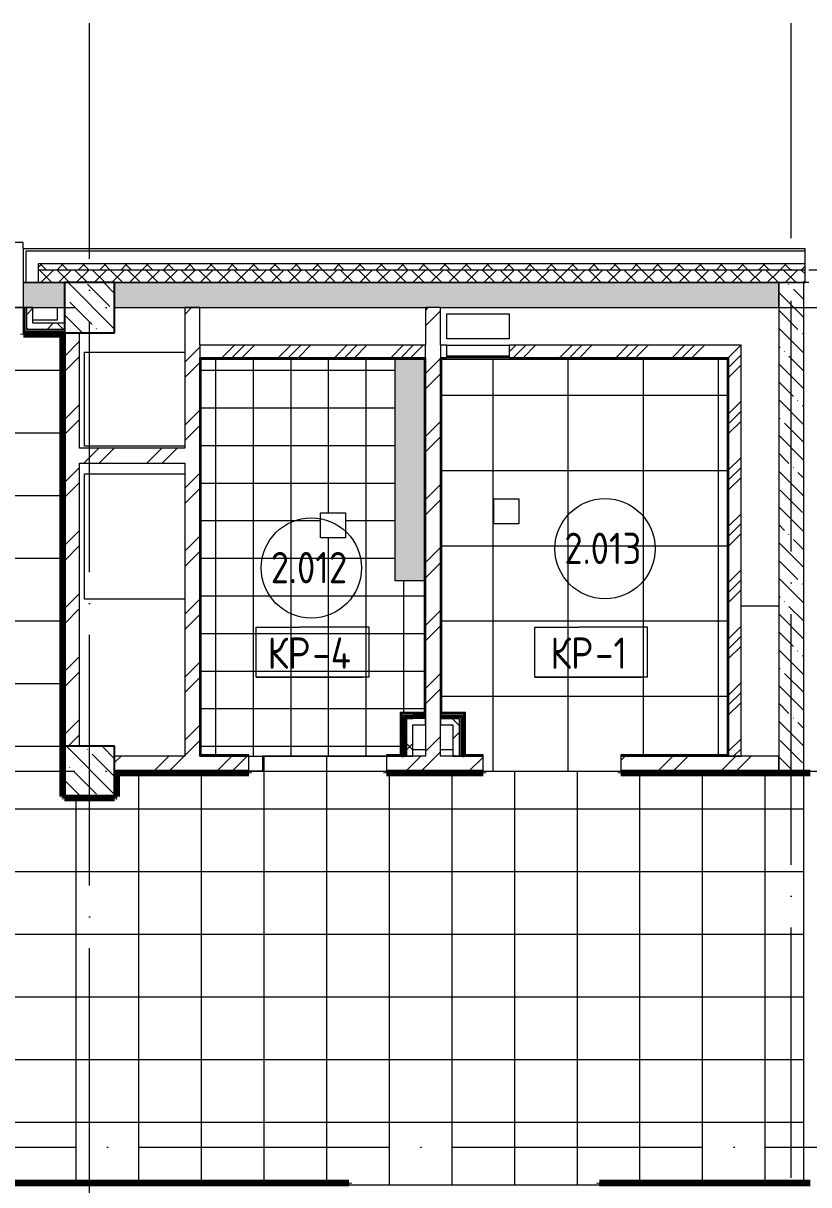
# Model space of a CAD drawing. Header units: millimetres. Extents: x 97 to 214665, y -4577 to 61202.
# Drawn here: x 120518 to 126788, y 51375 to 60645 of the extents above; entities that cross this region are included whole.
import ezdxf

# ---------------------------------------------------------------- set-up
doc = ezdxf.new("R2010")
doc.units = ezdxf.units.MM
doc.linetypes.add('ADSK_Линия сетки', pattern=[2500, 2000, -250, 0, -250])
for name, color, linetype, lineweight in [('A-AREA-____-IDEN', 2, 'Continuous', 20), ('A-FLOR-____-IDEN', 11, 'Continuous', 20), ('A-FLOR-____-OTLN', 192, 'Continuous', 9), ('A-FLOR-____-PATT', 8, 'Continuous', 9), ('A-GENM-____-MCUT', 13, 'Continuous', 9), ('A-GENM-____-OTLN', 13, 'Continuous', 9), ('A-GLAZ-____-OTLN', 151, 'Continuous', 9), ('A-WALL-____-MCUT', 113, 'Continuous', 9), ('A-WALL-____-PATT', 111, 'Continuous', 9), ('A-WALL-FNSH-MCUT', 113, 'Continuous', 9), ('I-WALL-____-OTLN', 2, 'Continuous', 9), ('S-COLS-____-MCUT', 52, 'Continuous', 9), ('S-COLS-____-OTLN', 52, 'Continuous', 9), ('S-GRID-____-OTLN', 1, 'Continuous', 9)]:
    doc.layers.add(name, color=color, linetype=linetype, lineweight=lineweight)
doc.styles.add('GOST Common', font='GOST_Common.ttf', dxfattribs={"width": 0.9, "height": 250})
pattern_1 = [(45, (0, 0), (-251.4472, 251.4472), []), (45, (0, 381), (-251.4472, 251.4472), [])]
pattern_2 = [(45, (0, 0), (-224.5064, 224.5064), []), (45, (79.38, 0), (0, 449.0128), []), (45, (-79.38, 0), (0, 449.0128), [])]
pattern_3 = [(135, (0, 0), (-142.5612, -142.5612), []), (135, (142.56, 0), (-142.5612, -142.5612), [252.016, -50.403, 3.353, -47.05])]
pattern_4 = [(45, (0, 0), (-141.42136, 141.42136), []), (135, (0, 0), (-141.42136, -141.42136), [])]

# ---------------------------------------------------------------- blocks, each defined once
blk = doc.blocks.new('WNW_Отлив1 - Отлив_металлический 2-28598878-О_АИ_ПП_4_200_Целиком')
at = {"layer": 'A-GLAZ-____-OTLN', "color": 10, "lineweight": 5}
for p, q in [((600, 320), (-600, 320)), ((-600, 320), (-600, 270)), ((600, 270), (600, 320))]:
    blk.add_line(p, q, dxfattribs=at)
blk = doc.blocks.new('BSC_Колонна _Прямоугольная - 400x400-V61-О_АИ_ПП_4_200_Целиком')
at = {"layer": 'S-COLS-____-OTLN', "lineweight": 5}
h = blk.add_hatch(dxfattribs=at)
h.set_pattern_fill('FP_98', color=256, style=0, pattern_type=2)
h.set_pattern_definition([(135, (-63550, -58375), (-142.5619, -142.5619), []), (135, (-63407.44, -58375), (-142.5619, -142.5619), [252.016, -50.403, 3.353, -47.05])])
h.paths.add_polyline_path([(-200, -200), (200, -200), (200, 200), (-200, 200), (-200, 87.3)])
at = {"layer": 'S-COLS-____-MCUT', "color": 130, "lineweight": 25}
for p, q in [((200, 200), (-200, 200)), ((-200, 200), (-200, -200)), ((200, -200), (200, 200)), ((-200, -200), (200, -200))]:
    blk.add_line(p, q, dxfattribs=at)
blk = doc.blocks.new('BSC_Колонна _Прямоугольная - 400x400-V62-О_АИ_ПП_4_200_Целиком')
at = {"layer": 'S-COLS-____-OTLN', "lineweight": 5}
h = blk.add_hatch(dxfattribs=at)
h.set_pattern_fill('FP_99', color=256, style=0, pattern_type=2)
h.set_pattern_definition([(135, (-63550, -54675), (-142.5619, -142.5619), []), (135, (-63407.44, -54675), (-142.5619, -142.5619), [252.016, -50.403, 3.353, -47.05])])
h.paths.add_polyline_path([(-200, -200), (200, -200), (200, 200), (-200, 200), (-200, 172.8)])
at = {"layer": 'S-COLS-____-MCUT', "color": 130, "lineweight": 25}
for p, q in [((200, 200), (-200, 200)), ((-200, 200), (-200, -200)), ((200, -200), (200, 200)), ((-200, -200), (200, -200))]:
    blk.add_line(p, q, dxfattribs=at)
blk = doc.blocks.new('ASML_АР_Отделка Люка - ВО Отделка люков_Грунтовка 0_Шпатлевка 0_Окраска 0_0-42722003-О_АИ_ПП_4_200_Целиком')
at = {"layer": 'A-GENM-____-MCUT', "color": 130, "lineweight": 25}
for p, q in [((250, 3), (-250, 3)), ((-250, 3), (-250, 0)), ((250, 0), (250, 3)), ((-250, 0), (250, 0))]:
    blk.add_line(p, q, dxfattribs=at)
blk = doc.blocks.new('0083_СОШ675_АР_R22_rvt-1-О_АИ_ПП_4_200_Целиком')
at = {"layer": 'A-FLOR-____-PATT', "lineweight": 5}
blk.add_hatch(color=221, dxfattribs=at).paths.add_polyline_path([(66220, 56195), (66220, 57965), (65990, 57965), (65990, 56195)])
at = {"layer": 'A-WALL-____-PATT', "lineweight": 5}
h = blk.add_hatch(dxfattribs=at)
h.set_pattern_fill('FP_7', color=10, style=0, pattern_type=2)
h.set_pattern_definition([(135, (0, 0), (-84.85281, -84.85281), []), (225, (0, 0), (84.85281, -84.85281), [])])
h.paths.add_polyline_path([(69260, 58675), (69260, 58725), (63140.2, 58725), (63140.2, 58675), (68796.9, 58675)])
h.paths.add_polyline_path([(61290, 58675), (61700.2, 58675), (61700.2, 58725), (61290, 58725)])
h.paths.add_polyline_path([(60099.7, 58675), (60150, 58675), (60150, 58725), (52970.2, 58725), (52970.2, 58675), (59133.4, 58675)])
h.paths.add_polyline_path([(49930.2, 58675), (49930.2, 58725), (48670.2, 58725), (48670.2, 58675), (49469.8, 58675)])
h.paths.add_polyline_path([(45630.2, 58675), (45630.2, 58725), (44320.2, 58725), (44320.2, 58675), (45604.4, 58675)])
h.paths.add_polyline_path([(43180.2, 58675), (43180.2, 58725), (42770.2, 58725), (42770.2, 58675)])
h.paths.add_polyline_path([(41280.2, 58675), (41280.2, 58725), (39970.2, 58725), (39970.2, 58675), (40772.6, 58675)])
h.paths.add_polyline_path([(36930.2, 58675), (36930.2, 58725), (35620.2, 58725), (35620.2, 58675), (36907.2, 58675)])
h.paths.add_polyline_path([(32580.2, 58675), (32580.2, 58725), (31270.2, 58725), (31270.2, 58675), (32075.5, 58675)])
h.paths.add_polyline_path([(29720, 58675), (30130.2, 58675), (30130.2, 58725), (29720, 58725)])
h.paths.add_polyline_path([(28230, 58675), (28230, 58725), (24015, 58725), (24015, 58675), (25311, 58675)])
h.paths.add_polyline_path([(22411.9, 58675), (22525, 58675), (22525, 58725), (22025, 58725), (22025, 58675)])
h.paths.add_polyline_path([(20885, 58675), (20885, 58725), (12870, 58725), (12870, 58675), (20479.2, 58675)])
h.paths.add_polyline_path([(8883, 58675), (9830, 58675), (9830, 58725), (8870, 58725), (8870, 58675)])
h.paths.add_polyline_path([(7430, 58675), (7430, 58725), (-350, 58725), (-350, 58675), (5983.9, 58675)])
h = blk.add_hatch(dxfattribs=at)
h.set_pattern_fill('FP_21', color=10, style=0, pattern_type=2)
h.set_pattern_definition([(45, (0, 0), (-70.71068, 70.71068), []), (135, (0, 0), (-70.71068, -70.71068), [])])
h.paths.add_polyline_path([(69050, 58575), (69260, 58575), (69260, 58675), (63140.2, 58675), (63140.2, 58575), (68796.9, 58575)])
h.paths.add_polyline_path([(59250, 58575), (60150, 58575), (60150, 58675), (52970.2, 58675), (52970.2, 58575), (59133.4, 58575)])
h.paths.add_polyline_path([(61290, 58575), (61700.2, 58575), (61700.2, 58675), (61290, 58675)])
h.paths.add_polyline_path([(49650, 58575), (49650, 58575), (49930.2, 58575), (49930.2, 58675), (48670.2, 58675), (48670.2, 58575), (49469.8, 58575)])
h.paths.add_polyline_path([(45350, 58575), (45350, 58575), (45630.2, 58575), (45630.2, 58675), (44320.2, 58675), (44320.2, 58575), (44638.1, 58575)])
h.paths.add_polyline_path([(40772.6, 58575), (41280.2, 58575), (41280.2, 58675), (39970.2, 58675), (39970.2, 58575)])
h.paths.add_polyline_path([(43180.2, 58575), (43180.2, 58675), (42770.2, 58675), (42770.2, 58575)])
h.paths.add_polyline_path([(36907.2, 58575), (36930.2, 58575), (36930.2, 58675), (35620.2, 58675), (35620.2, 58575), (36350, 58575)])
h.paths.add_polyline_path([(31270.2, 58575), (32580.2, 58575), (32580.2, 58675), (31270.2, 58675)])
h.paths.add_polyline_path([(29720, 58575), (30130.2, 58575), (30130.2, 58675), (29720, 58675)])
h.paths.add_polyline_path([(28230, 58575), (28230, 58675), (24015, 58675), (24015, 58575), (25311, 58575)])
h.paths.add_polyline_path([(22525, 58575), (22525, 58675), (22025, 58675), (22025, 58575), (22411.9, 58575)])
h.paths.add_polyline_path([(20885, 58575), (20885, 58675), (12870, 58675), (12870, 58575), (20479.2, 58575)])
h.paths.add_polyline_path([(9830, 58575), (9830, 58675), (8870, 58675), (8870, 58575), (9100, 58575)])
h.paths.add_polyline_path([(7430, 58575), (7430, 58675), (-300, 58675), (-300, 58575), (5983.9, 58575)])
h = blk.add_hatch(dxfattribs=at)
h.set_pattern_fill('FP_74', color=10, style=0, pattern_type=2)
h.set_pattern_definition([(50, (0, 0), (364.3679, -31.8783), [38.1, -419.1]), (355, (0, 0), (-70.4859, 382.1133), [30.48, -335.28]), (100.451, (30.36, -2.66), (293.885, 350.2334), [32.38, -356.18]), (46.184, (0, 101.6), (542.1585, -84.0858), [57.15, -628.65]), (96.636, (45.2, 94.6), (474.805, 494.8554), [48.57, -534.27]), (351.184, (0, 101.6), (474.8102, 494.85), [45.72, -502.92]), (21, (50.8, 76.2), (303.2285, -204.5305), [38.1, -419.1]), (326, (50.8, 76.2), (123.6039, 368.376), [30.48, -335.28]), (71.451, (76.07, 59.16), (426.8341, 163.8427), [32.38, -356.18]), (37.5, (0, 0), (6.17665, 169.11015), [16.764, -314.452, 16.764, -323.596, -336.55]), (37.5, (0, 0), (6.17665, 169.11015), [-671.576, 16.764, -319.786]), (7.5, (0, 0), (133.63888, 200.3615), [16.764, -177.292, 16.764, -306.832, -128.27]), (7.5, (0, 0), (133.63888, 200.3615), [-517.652, 16.764, -111.506]), (327.5, (-113.28, 0), (271.18182, -11.45836), [16.764, -110.236, 16.764, -379.476, -525.78]), (327.5, (-113.28, 0), (271.18182, -11.45836), [-523.24, 16.764, -509.016]), (317.5, (-164.08, 0), (296.2585, 50.85285), [16.764, -148.336, 16.764, -246.38, -373.38]), (317.5, (-164.08, 0), (296.2585, 50.85285), [-428.244, 16.764, -356.616])])
h.paths.add_polyline_path([(69050, 58375), (69050, 58575), (63750, 58575), (63750, 58375), (68796.9, 58375)])
h.paths.add_polyline_path([(63020.2, 58375), (63350, 58375), (63350, 58575), (63020.2, 58575), (63020.2, 58462.3)])
h.paths.add_polyline_path([(61545, 58375), (61820.2, 58375), (61820.2, 58575), (61170, 58575), (61170, 58375)])
h.paths.add_polyline_path([(60270, 58375), (60270, 58575), (59250, 58575), (59250, 58375), (60099.7, 58375)])
h.paths.add_polyline_path([(58850, 58375), (58850, 58575), (54750, 58575), (54750, 58375), (58167, 58375)])
h.paths.add_polyline_path([(54301.6, 58375), (54350, 58375), (54350, 58575), (52850.2, 58575), (52850.2, 58375), (53600, 58375)])
h.paths.add_polyline_path([(49650, 58375), (49650, 58575), (48550.2, 58575), (48550.2, 58375), (49469.8, 58375)])
h.paths.add_polyline_path([(45121.2, 58375), (45350, 58375), (45350, 58575), (44200.2, 58575), (44200.2, 58375), (44638.1, 58375)])
h.paths.add_polyline_path([(41400.2, 58375), (41400.2, 58575), (41250, 58575), (41250, 58375)])
h.paths.add_polyline_path([(43300.2, 58375), (43300.2, 58575), (42650.2, 58575), (42650.2, 58375), (42705.4, 58375)])
h.paths.add_polyline_path([(40772.6, 58375), (40850, 58375), (40850, 58575), (39850.2, 58575), (39850.2, 58375), (40289.5, 58375)])
h.paths.add_polyline_path([(37050.2, 58375), (37050.2, 58575), (36350, 58575), (36350, 58375), (36907.2, 58375)])
h.paths.add_polyline_path([(35940.9, 58375), (35950, 58375), (35950, 58575), (35500.2, 58575), (35500.2, 58375)])
h.paths.add_polyline_path([(32635, 58375), (32700.2, 58375), (32700.2, 58575), (31725, 58575), (31725, 58375), (32515, 58375)])
h = blk.add_hatch(dxfattribs=at)
h.set_pattern_fill('FP_31', color=10, style=0, pattern_type=2)
h.set_pattern_definition(pattern_3)
h.paths.add_polyline_path([(69250, 54675), (69250, 58575), (69050, 58575), (69050, 54675)])
h = blk.add_hatch(dxfattribs=at)
h.set_pattern_fill('FP_31', color=10, style=0, pattern_type=2)
h.set_pattern_definition(pattern_3)
h.paths.add_polyline_path([(69050, 54675), (69250, 54675), (69250, 58575), (69050, 58575), (69050, 54847.8)])
h = blk.add_hatch(dxfattribs=at)
h.set_pattern_fill('FP_20', color=252, style=0, pattern_type=2)
h.set_pattern_definition(pattern_4)
h.paths.add_polyline_path([(63098.2, 58200), (63098.2, 58375), (63048.2, 58375), (63048.2, 58200)])
h = blk.add_hatch(dxfattribs=at)
h.set_pattern_fill('FP_11', color=10, style=0, pattern_type=2)
h.set_pattern_definition(pattern_1)
h.paths.add_polyline_path([(64430, 54795), (64430, 58375), (64310, 58375), (64310, 54795)])
h = blk.add_hatch(dxfattribs=at)
h.set_pattern_fill('FP_11', color=10, style=0, pattern_type=2)
h.set_pattern_definition(pattern_1)
h.paths.add_polyline_path([(66350, 54795), (66350, 58375), (66230, 58375), (66230, 54795)])
h = blk.add_hatch(dxfattribs=at)
h.set_pattern_fill('FP_20', color=252, style=0, pattern_type=2)
h.set_pattern_definition(pattern_4)
h.paths.add_polyline_path([(63350, 58200), (63350, 58250), (63098.2, 58250), (63098.2, 58200)])
h = blk.add_hatch(dxfattribs=at)
h.set_pattern_fill('FP_11', color=10, style=0, pattern_type=2)
h.set_pattern_definition(pattern_1)
h.paths.add_polyline_path([(63350, 54875), (63470, 54875), (63470, 58175), (63350, 58175), (63350, 57739.4)])
h = blk.add_hatch(dxfattribs=at)
h.set_pattern_fill('FP_15', color=10, style=0, pattern_type=2)
h.set_pattern_definition(pattern_2)
h.paths.add_polyline_path([(66230, 57975), (66230, 58075), (64430, 58075), (64430, 57975), (65897.8, 57975)])
h = blk.add_hatch(dxfattribs=at)
h.set_pattern_fill('FP_15', color=10, style=0, pattern_type=2)
h.set_pattern_definition(pattern_2)
h.paths.add_polyline_path([(68650, 57975), (68650, 58075), (66900, 58075), (66900, 57975), (67830.5, 57975)])
h.paths.add_polyline_path([(66381, 57975), (66400, 57975), (66400, 58075), (66350, 58075), (66350, 57975)])
h = blk.add_hatch(dxfattribs=at)
h.set_pattern_fill('FP_15', color=10, style=0, pattern_type=2)
h.set_pattern_definition(pattern_2)
h.paths.add_polyline_path([(68650, 54795), (68750, 54795), (68750, 58075), (68650, 58075), (68650, 54847.8)])
h = blk.add_hatch(dxfattribs=at)
h.set_pattern_fill('FP_11', color=10, style=0, pattern_type=2)
h.set_pattern_definition(pattern_1)
h.paths.add_polyline_path([(64310, 57135), (64310, 57255), (63470, 57255), (63470, 57135), (63965.1, 57135)])
h = blk.add_hatch(dxfattribs=at)
h.set_pattern_fill('FP_20', color=252, style=0, pattern_type=2)
h.set_pattern_definition(pattern_4)
h.paths.add_polyline_path([(66130, 54795), (66130, 55095), (66080, 55095), (66080, 54795)])
h = blk.add_hatch(dxfattribs=at)
h.set_pattern_fill('FP_20', color=252, style=0, pattern_type=2)
h.set_pattern_definition(pattern_4)
h.paths.add_polyline_path([(66350, 55045), (66450, 55045), (66450, 55095), (66350, 55095)])
h = blk.add_hatch(dxfattribs=at)
h.set_pattern_fill('FP_20', color=252, style=0, pattern_type=2)
h.set_pattern_definition(pattern_4)
h.paths.add_polyline_path([(66450, 54795), (66500, 54795), (66500, 55095), (66450, 55095), (66450, 54847.8)])
h = blk.add_hatch(dxfattribs=at)
h.set_pattern_fill('FP_11', color=10, style=0, pattern_type=2)
h.set_pattern_definition(pattern_1)
h.paths.add_polyline_path([(69050, 54675), (69050, 54795), (67790, 54795), (67790, 54675), (67830.5, 54675)])
h.paths.add_polyline_path([(66690, 54675), (66690, 54795), (65920, 54795), (65920, 54675), (66381, 54675)])
h.paths.add_polyline_path([(64820, 54675), (64820, 54795), (63750, 54795), (63750, 54675), (63965.1, 54675)])
at = {"layer": 'A-FLOR-____-OTLN', "color": 90}
for p, q in [((69290, 58575.1), (69260, 58575.1)), ((63289.9, 58375), (63289.9, 58275.2)), ((66400, 58125), (66400, 58325)), ((66400, 58325), (66900, 58325)), ((66900, 58325), (66900, 58125)), ((63289.9, 58275.2), (63098.2, 58275.2)), ((66900, 58125), (66400, 58125)), ((63510, 57270), (63510, 58020)), ((63510, 58020), (64310, 58020)), ((65990, 56195), (65990, 57965)), ((64310, 57270), (63510, 57270)), ((63510, 56049.8), (63510, 57049.8)), ((63510, 57049.8), (64310, 57049.8)), ((66220, 56195), (65990, 56195)), ((64310, 56049.8), (63510, 56049.8)), ((68750, 55994.9), (69050, 55994.9)), ((66230, 54845), (66130, 54845)), ((66450, 54845), (66350, 54845))]:
    blk.add_line(p, q, dxfattribs=at)
at = {"layer": 'A-WALL-____-MCUT', "color": 10, "lineweight": 5}
for p, q in [((63040.2, 58825), (63040.2, 58575)), ((69260, 58825), (63040.2, 58825)), ((63140.2, 58725), (63140.2, 58675)), ((69260, 58725), (63140.2, 58725)), ((63140.2, 58675), (63140.2, 58575)), ((69260, 58675), (63140.2, 58675)), ((70260, 58675), (69290, 58675)), ((63035.7, 58187.5), (63035.7, 58375)), ((64430, 58375), (64310, 58375)), ((66350, 58375), (66230, 58375)), ((63048.2, 58187.5), (63035.7, 58187.5)), ((63098.2, 58187.5), (63048.2, 58187.5)), ((63350, 58187.5), (63098.2, 58187.5)), ((64430, 58075), (64430, 57975)), ((66230, 57975), (66230, 58075)), ((66350, 58075), (66350, 57975)), ((66067.5, 55107.5), (66067.5, 54795)), ((66067.5, 55107.5), (66080, 55107.5)), ((66080, 55107.5), (66130, 55107.5)), ((66230, 55107.5), (66130, 55107.5)), ((66350, 55107.5), (66450, 55107.5)), ((66450, 55107.5), (66500, 55107.5)), ((66500, 55107.5), (66512.5, 55107.5)), ((66512.5, 55107.5), (66512.5, 54795)), ((69050, 54675), (69050, 54795))]:
    blk.add_line(p, q, dxfattribs=at)
at = {"layer": 'A-WALL-____-MCUT', "color": 90}
for p, q in [((69260, 58675), (69260, 58725)), ((69260, 58575), (69260, 58675)), ((69050, 58575), (69260, 58575))]:
    blk.add_line(p, q, dxfattribs=at)
at = {"layer": 'A-WALL-____-MCUT', "color": 50, "lineweight": 13}
for p, q in [((63020.2, 58575), (63040.2, 58575)), ((63020.2, 58575), (63020.2, 58375)), ((63040.2, 58575), (63020.2, 58575)), ((63040.2, 58575), (63140.2, 58575)), ((63140.2, 58575), (63040.2, 58575)), ((63140.2, 58575), (63350, 58575)), ((63350, 58575), (63140.2, 58575)), ((63750, 58575), (69050, 58575)), ((69050, 58575), (63750, 58575)), ((69050, 58575), (69050, 54795)), ((69250, 58575), (69050, 58575)), ((69050, 58575), (69050, 54675)), ((69250, 58575), (69050, 58575)), ((69050, 58375), (69050, 58575)), ((69250, 54675), (69250, 58575)), ((69250, 54675), (69250, 58575)), ((63020.2, 58375), (63350, 58375)), ((63098.2, 58375), (63048.2, 58375)), ((63048.2, 58200), (63048.2, 58375)), ((63098.2, 58250), (63098.2, 58375)), ((63750, 58375), (64310, 58375)), ((64310, 58375), (64310, 57255)), ((64430, 58075), (64430, 58375)), ((64430, 58375), (66230, 58375)), ((66230, 58375), (66230, 58075)), ((66350, 58075), (66350, 58375)), ((66350, 58375), (69050, 58375)), ((63350, 58250), (63098.2, 58250)), ((63098.2, 58200), (63048.2, 58200)), ((63350, 58200), (63098.2, 58200)), ((63350, 58175), (63350, 54875)), ((63470, 57255), (63470, 58175)), ((66230, 58075), (64430, 58075)), ((66400, 58075), (66350, 58075)), ((66400, 57985), (66400, 58075)), ((68650, 58075), (66900, 58075)), ((66900, 58075), (66900, 57985)), ((68750, 58075), (68650, 58075)), ((68750, 54795), (68750, 58075)), ((64430, 54795), (64430, 57975)), ((64430, 57975), (66230, 57975)), ((66230, 57975), (66230, 54795)), ((66350, 54795), (66350, 57975)), ((66350, 57975), (66400, 57975)), ((66400, 57975), (66400, 57982)), ((66900, 57982), (66900, 57975)), ((66900, 57975), (68650, 57975)), ((68650, 57975), (68650, 54795)), ((64310, 57255), (63470, 57255)), ((63470, 54875), (63470, 57135)), ((63470, 57135), (64310, 57135)), ((64310, 57135), (64310, 54795)), ((66080, 55095), (66080, 54795)), ((66080, 55095), (66130, 55095)), ((66230, 55095), (66130, 55095)), ((66230, 55045), (66230, 55095)), ((66350, 55095), (66350, 55045)), ((66350, 55095), (66450, 55095)), ((66450, 55095), (66500, 55095)), ((66500, 55095), (66500, 54795)), ((66130, 54795), (66130, 55045)), ((66130, 55045), (66230, 55045)), ((66350, 55045), (66450, 55045)), ((66450, 55045), (66450, 54795)), ((64310, 54795), (63750, 54795)), ((64820, 54795), (64430, 54795)), ((64820, 54675), (64820, 54795)), ((66230, 54795), (65920, 54795)), ((65920, 54795), (65920, 54675)), ((66080, 54795), (66130, 54795)), ((66690, 54795), (66350, 54795)), ((66450, 54795), (66500, 54795)), ((66690, 54675), (66690, 54795)), ((69050, 54795), (67790, 54795)), ((67790, 54795), (67790, 54675)), ((68650, 54795), (68750, 54795)), ((63750, 54675), (64820, 54675)), ((65920, 54675), (66690, 54675)), ((67790, 54675), (69050, 54675)), ((69050, 54675), (69250, 54675)), ((69050, 54675), (69250, 54675))]:
    blk.add_line(p, q, dxfattribs=at)
at = {"layer": 'A-WALL-____-MCUT', "color": 130, "lineweight": 25}
for p, q in [((66040, 55130), (66040, 54795)), ((66055, 55135), (66045, 55135)), ((66067.5, 55135), (66055, 55135)), ((66055, 55120), (66055, 54795)), ((66055, 55120), (66067.5, 55120)), ((66080, 55135), (66067.5, 55135)), ((66067.5, 55120), (66130, 55120)), ((66130, 55135), (66080, 55135)), ((66230, 55135), (66130, 55135)), ((66230, 55120), (66130, 55120)), ((66230, 55120), (66230, 55135)), ((66450, 55135), (66350, 55135)), ((66350, 55135), (66350, 55120)), ((66350, 55120), (66450, 55120)), ((66500, 55135), (66450, 55135)), ((66450, 55120), (66512.5, 55120)), ((66512.5, 55135), (66500, 55135)), ((66525, 55135), (66512.5, 55135)), ((66512.5, 55120), (66525, 55120)), ((66535, 55135), (66525, 55135)), ((66525, 55120), (66525, 54795)), ((66540, 54795), (66540, 55130)), ((66040, 54795), (66055, 54795)), ((66525, 54795), (66540, 54795))]:
    blk.add_line(p, q, dxfattribs=at)
at = {"layer": 'A-WALL-FNSH-MCUT', "color": 90}
for p, q in [((69260, 58845), (63020.2, 58845)), ((63020.2, 58845), (63020.2, 58575)), ((69260, 58825), (69260, 58845)), ((69260, 58725), (69260, 58825)), ((63023.2, 58375), (63023.2, 58175)), ((63035.7, 58375), (63023.2, 58375)), ((63048.2, 58375), (63035.7, 58375)), ((63023.2, 58175), (63035.7, 58175)), ((63035.7, 58175), (63048.2, 58175)), ((63048.2, 58175), (63098.2, 58175)), ((63098.2, 58175), (63350, 58175)), ((66230, 55107.5), (66230, 55120)), ((66230, 55095), (66230, 55107.5)), ((66350, 55120), (66350, 55107.5)), ((66350, 55107.5), (66350, 55095)), ((66055, 54795), (66067.5, 54795)), ((66067.5, 54795), (66080, 54795)), ((66500, 54795), (66512.5, 54795)), ((66512.5, 54795), (66525, 54795))]:
    blk.add_line(p, q, dxfattribs=at)
at = {"layer": 'I-WALL-____-OTLN', "color": 90}
for p, q in [((63020.2, 58375), (61820.2, 58375)), ((66400, 58075), (66900, 58075))]:
    blk.add_line(p, q, dxfattribs=at)
at = {"layer": 'A-GENM-____-OTLN', "color": 90, "lineweight": 9, "rotation": 180}
blk.add_blockref('ASML_АР_Отделка Люка - ВО Отделка люков_Грунтовка 0_Шпатлевка 0_Окраска 0_0-42722003-О_АИ_ПП_4_200_Целиком', (66650, 57985), dxfattribs=at)
at = {"layer": 'A-GLAZ-____-OTLN', "color": 90, "lineweight": 9}
blk.add_blockref('WNW_Отлив1 - Отлив_металлический 2-28598878-О_АИ_ПП_4_200_Целиком', (62420.2, 58575), dxfattribs=at)
at = {"layer": 'S-COLS-____-OTLN', "color": 90, "lineweight": 9}
for name, p in [('BSC_Колонна _Прямоугольная - 400x400-V61-О_АИ_ПП_4_200_Целиком', (63550, 58375)), ('BSC_Колонна _Прямоугольная - 400x400-V62-О_АИ_ПП_4_200_Целиком', (63550, 54675))]:
    blk.add_blockref(name, p, dxfattribs=at)
blk = doc.blocks.new('BSC_Колонна _Прямоугольная - ПР-1_Профиль торцевой для плитки-3477160-О_АИ_ПП_4_200_Целиком')
at = {"layer": 'S-COLS-____-MCUT'}
for p, q in [((5, 5), (-5, 5)), ((-5, 5), (-5, -5)), ((5, -5), (5, 5)), ((-5, -5), (5, -5))]:
    blk.add_line(p, q, dxfattribs=at)
blk = doc.blocks.new('ADSK_Марка_Перекрытие - Типоразмер_ADSK_Марка-158127-О_АИ_ПП_4_200_Целиком')
at = {"layer": 'A-FLOR-____-IDEN'}
for p, q in [((-4.5, 4), (-1, 4)), ((-4.5, 0), (-4.5, 4)), ((4.5, 4), (-1, 4)), ((4.5, 0), (4.5, 4)), ((4.5, 0), (-4.5, 0)), ((-4.5, 0), (4, 0))]:
    blk.add_line(p, q, dxfattribs=at)
blk = doc.blocks.new('ADSK_Марка_Помещение_ОдноЗначение - Номер-159740-О_АИ_ПП_4_200_Целиком')
at = {"layer": 'A-AREA-____-IDEN'}
blk.add_circle((0, 0), 4, dxfattribs=at)

msp = doc.modelspace()

# ---------------------------------------------------------------- hatches: boundary and pattern name
at = {"layer": 'A-FLOR-____-PATT'}
h = msp.add_hatch(dxfattribs=at)
h.set_pattern_fill('FP_211', color=256, style=0, pattern_type=2)
h.set_pattern_definition([(0, (108440.6, 54875), (0, 500), []), (90, (108440.6, 54875), (-500, 3e-14), [])])
h.paths.add_polyline_path([(125118.114412, 51374.999414), (125118.714412, 51390), (126748.114412, 51390), (126748.114412, 54660.000586), (125288.136876, 54660.000586), (125288.136876, 54675), (124188.136876, 54675), (124188.136876, 54660.000586), (123418.114412, 54660.000586), (123418.107965, 54795), (122428.114412, 54795), (122428.114412, 54675), (122318.114412, 54675), (122318.114412, 54660.000586), (121263.124388, 54660.000586), (121263.124388, 54475), (121258.124388, 54475), (121258.124388, 54465), (121248.124388, 54465), (121248.114412, 54460), (120848.124388, 54460), (120848.114412, 54465), (120838.124388, 54465), (120838.124388, 54474.999414), (120833.124388, 54474.999414), (120833.124388, 58160.000586), (120521.343848, 58160.000586), (120521.343848, 58165.000586), (120511.343848, 58165.000586), (120511.343848, 58175.000586), (120506.343848, 58175.000586), (120506.343848, 58360.011786), (119178.114412, 58360.011786), (119178.114412, 58110.011786), (119163.114412, 58109.999414), (119163.137253, 57010.011786), (119178.114412, 57009.999414), (119178.114412, 54675.000586), (119173.114412, 54675.000586), (119173.114412, 54665.000586), (119163.114412, 54665.000586), (119163.114412, 54660.000586), (116763.114412, 54660.000586), (116763.114412, 54475.000586), (116758.114412, 54475), (116758.114412, 54465.000586), (116748.114412, 54465.000586), (116748.114412, 54460.000586), (116348.114412, 54460.000586), (116348.114412, 54465.000586), (116338.114412, 54465.000586), (116338.114412, 54475.000586), (116333.114412, 54475), (116333.114412, 54655.000586), (115842.731325, 54655.000586), (115842.731325, 54660.000586), (112263.114412, 54660.000586), (112263.114412, 54475.000586), (112258.114412, 54475), (112258.114412, 54465.000586), (112248.114412, 54465.000586), (112248.114412, 54460.000586), (111848.114412, 54460.000586), (111848.114412, 54465.000586), (111838.114412, 54465.000586), (111838.114412, 54474.999414), (111833.114412, 54474.999414), (111833.114412, 54660.000586), (110978.114412, 54660.000586), (110978.114412, 54665.000586), (110968.114412, 54665.000586), (110968.114412, 54675.000586), (110963.114412, 54675.874627), (110963.114412, 55039.999414), (110978.114412, 55039.999414), (110978.114412, 55709.999414), (110963.114412, 55709.999414), (110963.114412, 56254.999414), (110978.114412, 56254.999414), (110978.114412, 56924.999414), (110963.114412, 56924.999414), (110963.114412, 57369.999414), (110978.114412, 57369.999414), (110978.114412, 58039.999414), (110963.114412, 58039.999414), (110963.114412, 58145.000586), (110702.809855, 58145.000586), (110702.809855, 58150.000586), (110692.809855, 58150.000586), (110692.809855, 58160), (110687.809855, 58160.071325), (110687.809855, 58360), (107563.343384, 58360), (107563.343384, 58168.000586), (107558.343384, 58168.000586), (107558.343384, 58158.000586), (107548.343384, 58158.000586), (107548.114266, 58153.000586), (106772.848772, 58153.000586), (106772.848772, 58158.000586), (106762.848772, 58158.000586), (106762.848772, 58168.000586), (106757.848772, 58168.000586), (106757.848772, 58360), (103263.343384, 58360), (103263.343384, 58168.000586), (103258.343384, 58168.000586), (103258.343384, 58158.000586), (103248.343384, 58158.000586), (103248.114412, 58153.000586), (102472.870694, 58153.000586), (102472.870694, 58158.000586), (102462.870694, 58158.000586), (102462.870694, 58168.000586), (102457.870694, 58168.000586), (102457.870694, 58360), (98763.343384, 58360), (98763.343384, 58168.001172), (98758.343384, 58168.001172), (98758.343384, 58158.001172), (98748.343384, 58158.001172), (98748.092636, 58153.001172), (97972.848772, 58153.001172), (97972.848772, 58158.001172), (97962.848772, 58158.001172), (97962.848772, 58168.001172), (97957.848772, 58168.001172), (97957.848772, 58360.05818), (93863.365306, 58359.997624), (93863.365306, 58175.000586), (93858.365306, 58175.000586), (93858.365306, 58165.000586), (93848.365306, 58165.000586), (93848.114312, 58160.000586), (93448.114412, 58160.000586), (93448.114345, 58165.000586), (93438.114412, 58165.000586), (93438.114412, 58175.000586), (93433.114412, 58175.905558), (93433.114412, 58360.05818), (90148.114412, 58359.162205), (90148.114412, 58099.999414), (90133.114412, 58099.999414), (90133.114412, 57429.999414), (90148.114412, 57429.999414), (90148.114412, 55610), (90133.114412, 55610), (90133.114412, 54940), (90148.114412, 54940), (90148.114412, 54374.999707), (89933.114412, 54374.999707), (89933.114412, 51674.999707), (90148.114412, 51674.999707), (90149.155255, 51390), (94443.114412, 51390), (94443.114412, 51375), (96943.114412, 51375), (96943.114412, 51390), (103448.114412, 51390), (103448.114412, 51375), (105948.114412, 51374.999414), (105948.114412, 51390), (112758.114412, 51390), (112758.114412, 51375), (114758.114412, 51374.999414), (114758.114412, 51390), (123118.114412, 51390), (123118.714412, 51375), (123395.944787, 51375)])
h.paths.add_polyline_path([(91108.114412, 51374.999414), (91108.11195, 51375), (90988.114412, 51375)])
h.paths.add_polyline_path([(107463.82976, 54460), (107148.114412, 54460), (107148.114412, 54465), (107138.114412, 54465), (107138.114412, 54475), (107133.114412, 54475), (107133.114412, 54874.999414), (107138.114412, 54875), (107138.114412, 54885), (107148.114412, 54885), (107148.114412, 54890), (107548.09249, 54890), (107548.114412, 54885.000548), (107558.09249, 54885), (107558.09249, 54875), (107563.09249, 54874.124786), (107563.09249, 54474.999414), (107558.09249, 54474.999414), (107558.09249, 54465), (107548.09249, 54465), (107548.09249, 54460)])
h.paths.add_polyline_path([(102848.114412, 54460), (102848.114412, 54465), (102838.114412, 54465), (102838.114412, 54474.999414), (102833.114412, 54475), (102833.114412, 54874.999414), (102838.114412, 54875), (102838.114412, 54885), (102848.114412, 54885), (102848.114412, 54890), (103248.09249, 54890), (103248.114412, 54885.000548), (103258.09249, 54884.341301), (103258.09249, 54875), (103263.09249, 54874.999414), (103263.09249, 54475), (103258.09249, 54475), (103258.09249, 54465), (103248.09249, 54465), (103248.09249, 54460), (103184.657214, 54460)])
h.paths.add_polyline_path([(98748.114412, 54460), (98348.114412, 54460), (98348.114412, 54465), (98338.114412, 54465), (98338.114412, 54474.999414), (98333.114412, 54475), (98333.114412, 54875.000586), (98338.114412, 54875.000586), (98338.114412, 54885.000586), (98348.114412, 54885.000586), (98348.114412, 54890.000586), (98748.114312, 54890.000586), (98748.114412, 54885.000586), (98758.114412, 54883.859057), (98758.114412, 54875.000586), (98763.114412, 54874.999414), (98763.114412, 54475), (98758.114412, 54474.999414), (98758.114412, 54465), (98748.114412, 54465)])
h.paths.add_polyline_path([(93848.114412, 54460.000586), (93448.114412, 54460.000586), (93448.114412, 54465.000586), (93438.114412, 54465.668419), (93438.114412, 54475.000586), (93433.114412, 54475.000586), (93433.114412, 54875.000586), (93438.114412, 54875.000586), (93438.620014, 54885.000586), (93448.114412, 54885.000586), (93448.114412, 54890.000586), (93848.114412, 54890.000586), (93848.114412, 54885.000586), (93858.114412, 54885.000586), (93858.114412, 54875.000586), (93863.114412, 54874.999414), (93863.114412, 54474.999414), (93858.114412, 54474.999414), (93858.114412, 54465.000586), (93848.114412, 54465.000586)])
h.paths.add_polyline_path([(103247.265927, 58168.000586), (103248.343384, 58168.000586), (103248.114412, 58175.000586), (102848.114412, 58175.000586), (102848.114412, 58168.000586), (103102.527332, 58168.000586)])
h.paths.add_polyline_path([(107148.114412, 58168.000586), (107548.343384, 58168.000586), (107548.114412, 58175.000586), (107148.114412, 58175.000586)])
h.paths.add_polyline_path([(98748.092537, 58168.001172), (98748.343384, 58168.001172), (98748.09249, 58175.000586), (98348.09249, 58175.000586), (98348.114412, 58168.001172), (98747.244123, 58168.001172)])
h.paths.add_polyline_path([(93848.114412, 58175.000586), (93848.365306, 58175.012751), (93848.114412, 58358.248371)])
h = msp.add_hatch(dxfattribs=at)
h.set_pattern_fill('FP_174', color=256, style=0, pattern_type=2)
h.set_pattern_definition([(0, (122655.6, 56675), (0, 300), []), (90, (122655.6, 56675), (-300, 2e-14), [])])
h.paths.add_polyline_path([(123418.114412, 54795), (123418.114412, 54805.000586), (123528.114412, 54805.000586), (123528.114412, 55145.000587), (123718.114412, 55145.000587), (123718.114412, 56195), (123488.114412, 56195), (123488.114412, 57965), (121938.114412, 57965), (121938.114412, 54805.000586), (122318.114412, 54805.000586), (122318.114412, 54795.000586), (123395.944787, 54795.000586)])
h.paths.add_polyline_path([(122890.86639, 56538.708215), (122890.86639, 56738.708215), (123090.86639, 56738.708215), (123090.86639, 56538.708215)])
h = msp.add_hatch(dxfattribs=at)
h.set_pattern_fill('FP_173', color=256, style=0, pattern_type=2)
h.set_pattern_definition([(180, (124868.1, 56475), (-7e-14, -600), []), (270, (124868.1, 56475), (600, 4e-14), [])])
h.paths.add_polyline_path([(124188.136876, 54675), (125288.136876, 54675), (125288.136876, 54805.000586), (126138.114412, 54806.07607), (126138.114412, 57965), (123858.114412, 57965), (123858.114412, 55145.000587), (124048.114412, 55145.000587), (124048.114412, 54805.000586), (124188.136876, 54805.000586), (124188.136618, 54795.000586)])
h.paths.add_polyline_path([(124273.332676, 56650), (124273.332676, 56850), (124473.332676, 56850), (124473.332676, 56650)])
at = {"layer": 'A-WALL-____-PATT'}
for points in [[(120511.343848, 58165.000586), (120521.343848, 58165.000586), (120521.343848, 58375.011786), (120518.343848, 58375.011786), (120518.343848, 58365.011786), (120511.343848, 58365.011786)], [(120838.124388, 58165.000586), (120838.124388, 58175.000586), (120521.343848, 58175.000586), (120521.343848, 58165.000586)], [(120848.124388, 54465), (120848.114412, 58175.000586), (120838.124388, 58175.000586), (120838.124388, 54465), (120848.114412, 54465)], [(123718.114412, 57965), (123718.114412, 57975), (121928.114412, 57975), (121928.114412, 57965), (123395.944787, 57965)], [(121938.114412, 54795.000586), (121938.114412, 57965), (121928.114412, 57965), (121928.114412, 54795.000586)], [(123728.114412, 55135.000587), (123728.114412, 57975), (123718.114412, 57975), (123718.114412, 55135.000587)], [(126138.114412, 57965), (126148.114412, 57965), (126148.114412, 57975), (123848.114412, 57975), (123848.114412, 57965), (125328.651211, 57965)], [(123858.114412, 55135.000587), (123858.114412, 57965), (123848.114412, 57965), (123848.114412, 55135.000587)], [(126148.114412, 54805.000586), (126148.114412, 57965), (126138.114412, 57965), (126138.114412, 54805.000586)], [(123528.114412, 54805.000586), (123538.114412, 54805.000586), (123537.962897, 55130.000587), (123533.114412, 55130.000587), (123533.114412, 55140.000587), (123538.114412, 55140.000587), (123538.114412, 55145.000587), (123528.114412, 55145.000587), (123528.114412, 54847.792418)], [(123543.114412, 55135.000587), (123718.114412, 55135.000587), (123718.114412, 55145.000587), (123538.114412, 55145.000587), (123538.114412, 55140.000587), (123543.114412, 55140.000587)], [(124033.114412, 55135.000587), (124033.114412, 55140.000587), (124038.114412, 55140.000587), (124038.114412, 55145.000587), (123858.114412, 55145.000587), (123858.114412, 55135.000587), (123879.121393, 55135.000587)], [(124038.114412, 54805.000586), (124048.114412, 54805.000586), (124048.114412, 55145.000587), (124038.114412, 55145.000587), (124038.114412, 55140.000587), (124043.114412, 55140.000587), (124043.114412, 55130.000587), (124038.114412, 55130.000587), (124038.114412, 54847.792418)], [(121258.124388, 54465), (121258.124388, 54665.000586), (121248.124388, 54665.000586), (121248.124388, 54465)], [(126798.114412, 54665.000586), (126798.114412, 54675.000586), (125488.114412, 54675.000586), (125488.114412, 54665.000586)], [(120848.124388, 54465), (121248.124388, 54465), (121248.114412, 54475), (120848.124388, 54475)]]:
    msp.add_hatch(color=7, dxfattribs=at).paths.add_polyline_path(points)
h = msp.add_hatch(color=7, dxfattribs=at)
h.paths.add_polyline_path([(121938.114412, 54795.000586), (122318.114412, 54795.000586), (122318.114412, 54805.000586), (121938.114412, 54805.000586)])
h.paths.add_polyline_path([(123418.114412, 54795.000586), (123538.114412, 54795.000586), (123538.114412, 54805.000586), (123418.114412, 54805.000586)])
h = msp.add_hatch(color=7, dxfattribs=at)
h.paths.add_polyline_path([(126148.114412, 54795.000586), (126148.114412, 54805.000586), (125288.136876, 54805.000586), (125288.136876, 54795.000586), (125328.651211, 54795.000586)])
h.paths.add_polyline_path([(124038.114412, 54795.000586), (124188.136876, 54795.000586), (124188.136876, 54805.000586), (124038.114412, 54805.000586)])
h = msp.add_hatch(color=7, dxfattribs=at)
h.paths.add_polyline_path([(123879.121393, 54665.000586), (123988.114412, 54665.000586), (123988.114412, 54675.000586), (123418.114412, 54675.000586), (123418.114412, 54665.000586)])
h.paths.add_polyline_path([(121463.238363, 54665.000586), (122318.114412, 54665.000586), (122318.114412, 54675.000586), (121248.124388, 54675.000586), (121248.124388, 54665.000586), (121258.124388, 54665.000586)])
h = msp.add_hatch(color=7, dxfattribs=at)
h.paths.add_polyline_path([(124188.136876, 54665.000586), (124188.136876, 54675.000586), (123988.114412, 54675.000586), (123988.114412, 54665.000586)])
h.paths.add_polyline_path([(125488.114412, 54665.000586), (125488.114412, 54675.000586), (125288.136876, 54675.000586), (125288.136876, 54665.000586), (125328.651211, 54665.000586)])
h = msp.add_hatch(color=7, dxfattribs=at)
h.paths.add_polyline_path([(126798.114412, 51375), (126798.114412, 51385), (125118.114412, 51385), (125118.114412, 51375), (126295.004423, 51375)])
h.paths.add_polyline_path([(123118.114412, 51375), (123118.114412, 51385), (114758.114412, 51385), (114758.114412, 51375), (122429.591575, 51375)])
h.paths.add_polyline_path([(112758.114412, 51375), (112758.114412, 51385), (106268.114412, 51385), (106268.114412, 51375), (111799.706242, 51375)])

# ---------------------------------------------------------------- linework, layer by layer
at = {"layer": 'A-FLOR-____-OTLN'}
for p, q in [((124273.332676, 56650), (124273.332676, 56850)), ((124273.332676, 56850), (124473.332676, 56850)), ((124473.332676, 56850), (124473.332676, 56650)), ((122890.86639, 56538.708215), (122890.86639, 56738.708215)), ((122890.86639, 56738.708215), (123090.86639, 56738.708215)), ((123090.86639, 56738.708215), (123090.86639, 56538.708215)), ((124473.332676, 56650), (124273.332676, 56650)), ((123090.86639, 56538.708215), (122890.86639, 56538.708215)), ((122318.114412, 54795), (123418.114412, 54795)), ((123418.114412, 54795), (122428.114412, 54795)), ((122428.114412, 54795), (122428.114412, 54675)), ((122428.114412, 54675), (122318.114412, 54675)), ((124188.136876, 54675), (125288.136876, 54675)), ((126748.114412, 51390), (126748.114412, 54660.000586))]:
    msp.add_line(p, q, dxfattribs=at)
at = {"layer": 'A-WALL-____-MCUT', "color": 7}
for p, q in [((120521.343848, 58375.011786), (120518.343848, 58375.011786)), ((120521.343848, 58175.000586), (120521.343848, 58375.011786)), ((120511.343848, 58165.000586), (120838.124388, 58165.000586)), ((120848.114412, 58175.000586), (120521.343848, 58175.000586)), ((120838.124388, 58165.000586), (120838.124388, 54465)), ((120848.124388, 54875), (120848.124388, 58175.000586)), ((122318.114412, 54675.000586), (121248.124388, 54675.000586)), ((121258.124388, 54665.000586), (122318.114412, 54665.000586)), ((121258.124388, 54465), (121258.124388, 54665.000586)), ((122318.114412, 54665.000586), (122318.114412, 54675.000586)), ((124188.136876, 54675.000586), (123418.114412, 54675.000586)), ((123418.114412, 54675.000586), (123418.114412, 54665.000586)), ((123418.114412, 54665.000586), (124188.136876, 54665.000586)), ((124188.136876, 54665.000586), (124188.136876, 54675.000586)), ((125288.136876, 54675.000586), (125288.136876, 54665.000586)), ((126798.114412, 54675.000586), (125288.136876, 54675.000586)), ((125288.136876, 54665.000586), (126798.114412, 54665.000586)), ((120838.124388, 54465), (121258.124388, 54465)), ((123118.114412, 51385), (114758.114412, 51385)), ((114758.114412, 51375), (123118.114412, 51375)), ((123118.114412, 51375), (123118.114412, 51385)), ((126798.114412, 51385), (125118.114412, 51385)), ((125118.114412, 51385), (125118.114412, 51375)), ((125118.114412, 51375), (126798.114412, 51375))]:
    msp.add_line(p, q, dxfattribs=at)
at = {"layer": 'A-WALL-____-MCUT'}
for p, q in [((126148.114412, 57965), (126138.114412, 57965)), ((126138.114412, 54805.000586), (126148.114412, 54805.000586)), ((123988.114412, 54665.000586), (123988.114412, 54675.000586)), ((125488.114412, 54665.000586), (125488.114412, 54675.000586))]:
    msp.add_line(p, q, dxfattribs=at)
at = {"layer": 'A-WALL-FNSH-MCUT', "color": 7}
for p, q in [((123728.114412, 57975), (121928.114412, 57975)), ((121928.114412, 57975), (121928.114412, 54795.000586)), ((121938.114412, 57965), (123718.114412, 57965)), ((121938.114412, 54805.000586), (121938.114412, 57965)), ((123718.114412, 57965), (123718.114412, 55145.000587)), ((123728.114412, 55135.000587), (123728.114412, 57975)), ((126148.114412, 57975), (123848.114412, 57975)), ((123848.114412, 57975), (123848.114412, 55135.000587)), ((123858.114412, 57965), (126138.114412, 57965)), ((123858.114412, 55145.000587), (123858.114412, 57965)), ((126138.114412, 57965), (126138.114412, 54805.000586)), ((126148.114412, 54795.000586), (126148.114412, 57975)), ((123528.114412, 55145.000587), (123528.114412, 54805.000586)), ((123718.114412, 55145.000587), (123528.114412, 55145.000587)), ((123538.114412, 54795.000586), (123538.114412, 55130.000587)), ((123543.114412, 55135.000587), (123728.114412, 55135.000587)), ((123848.114412, 55135.000587), (124033.114412, 55135.000587)), ((124048.114412, 55145.000587), (123858.114412, 55145.000587)), ((124038.114412, 55130.000587), (124038.114412, 54795.000586)), ((124048.114412, 54805.000586), (124048.114412, 55145.000587)), ((121928.114412, 54795.000586), (122318.114412, 54795.000586)), ((122318.114412, 54805.000586), (121938.114412, 54805.000586)), ((122318.114412, 54795.000586), (122318.114412, 54805.000586)), ((123528.114412, 54805.000586), (123418.114412, 54805.000586)), ((123418.114412, 54805.000586), (123418.114412, 54795.000586)), ((123418.114412, 54795.000586), (123538.114412, 54795.000586)), ((124038.114412, 54795.000586), (124188.136876, 54795.000586)), ((124188.136876, 54805.000586), (124048.114412, 54805.000586)), ((124188.136876, 54795.000586), (124188.136876, 54805.000586)), ((126138.114412, 54805.000586), (125288.136876, 54805.000586)), ((125288.136876, 54805.000586), (125288.136876, 54795.000586)), ((125288.136876, 54795.000586), (126148.114412, 54795.000586))]:
    msp.add_line(p, q, dxfattribs=at)
at = {"layer": 'I-WALL-____-OTLN', "color": 5, "lineweight": 90}
for p, q in [((120521.343848, 58165.000586), (120521.343848, 58160.000586)), ((120838.124388, 58160.000586), (120521.343848, 58160.000586)), ((120833.124388, 54475), (120833.124388, 58165.000586)), ((122318.114412, 54660.000586), (121258.124388, 54660.000586)), ((121263.124388, 54665.000586), (121263.124388, 54475)), ((122318.114412, 54660.000586), (122318.114412, 54665.000586)), ((123418.114412, 54665.000586), (123418.114412, 54660.000586)), ((124188.136876, 54660.000586), (123418.114412, 54660.000586)), ((124188.136876, 54660.000586), (124188.136876, 54665.000586)), ((125288.136876, 54665.000586), (125288.136876, 54660.000586)), ((126798.114412, 54660.000586), (125288.136876, 54660.000586)), ((120833.124388, 54475), (120838.124388, 54475)), ((120848.124388, 54465), (120848.124388, 54460)), ((121248.124388, 54460), (120848.124388, 54460)), ((121248.124388, 54460), (121248.124388, 54465)), ((121258.124388, 54475), (121263.124388, 54475)), ((114758.114412, 51390), (123118.114412, 51390)), ((123118.114412, 51385), (123118.114412, 51390)), ((125118.114412, 51390), (126798.114412, 51390)), ((125118.114412, 51390), (125118.114412, 51385))]:
    msp.add_line(p, q, dxfattribs=at)
at = {"layer": 'S-GRID-____-OTLN', "linetype": 'ADSK_Линия сетки'}
for p, q in [((121048.114388, -3738.83936), (121048.114388, 60644.999414)), ((126648.114412, -3572.657751), (126648.114412, 60644.999414)), ((53928.563196, 58375.000586), (212576.668489, 58375.000586)), ((53928.563196, 54675.000586), (213846.668489, 54675.000586)), ((53939.102261, 51675.000586), (213846.668489, 51675.000586))]:
    msp.add_line(p, q, dxfattribs=at)

# ---------------------------------------------------------------- block references
at = {"color": 250, "lineweight": 5}
msp.add_blockref('0083_СОШ675_АР_R22_rvt-1-О_АИ_ПП_4_200_Целиком', (57498.114412, 0), dxfattribs=at)
at = {"layer": 'A-AREA-____-IDEN', "xscale": 99.99999999999993, "yscale": 99.99999999999993, "zscale": 99.99999999999993}
for p in [(125162.284275, 56451.304587), (122818.572227, 56297.582989)]:
    msp.add_blockref('ADSK_Марка_Помещение_ОдноЗначение - Номер-159740-О_АИ_ПП_4_200_Целиком', p, dxfattribs=at)
at = {"layer": 'A-FLOR-____-IDEN', "xscale": 99.99999999999993, "yscale": 99.99999999999993, "zscale": 99.99999999999993}
for p in [(122828.114412, 55424.999707), (125052.126143, 55424.999707)]:
    msp.add_blockref('ADSK_Марка_Перекрытие - Типоразмер_ADSK_Марка-158127-О_АИ_ПП_4_200_Целиком', p, dxfattribs=at)
at = {"layer": 'S-COLS-____-OTLN'}
for p in [(123538.114412, 55135.000587), (124038.114412, 55135.000587)]:
    msp.add_blockref('BSC_Колонна _Прямоугольная - ПР-1_Профиль торцевой для плитки-3477160-О_АИ_ПП_4_200_Целиком', p, dxfattribs=at)

# ---------------------------------------------------------------- texts
at = {"layer": 'A-AREA-____-IDEN', "lineweight": 9, "char_height": 250, "width": 800.8858125, "attachment_point": 1, "style": 'GOST Common'}
for s, insert in [('2.013', (124836.927017, 56579.029659)), ('2.012', (122493.21497, 56425.308061))]:
    msp.add_mtext(s, dxfattribs=dict(at, insert=insert))
at = {"layer": 'A-FLOR-____-IDEN', "lineweight": 9, "char_height": 250, "attachment_point": 1, "style": 'GOST Common'}
for s, insert, width in [('КР', (122469.183566, 55742.837281), 432.91125), ('-4', (122826.371066, 55742.837281), 411.2656875), ('КР', (124726.045298, 55742.837281), 432.91125), ('-1', (125083.232798, 55742.837281), 331.898625)]:
    msp.add_mtext(s, dxfattribs=dict(at, insert=insert, width=width))

doc.saveas('drawing.dxf')
